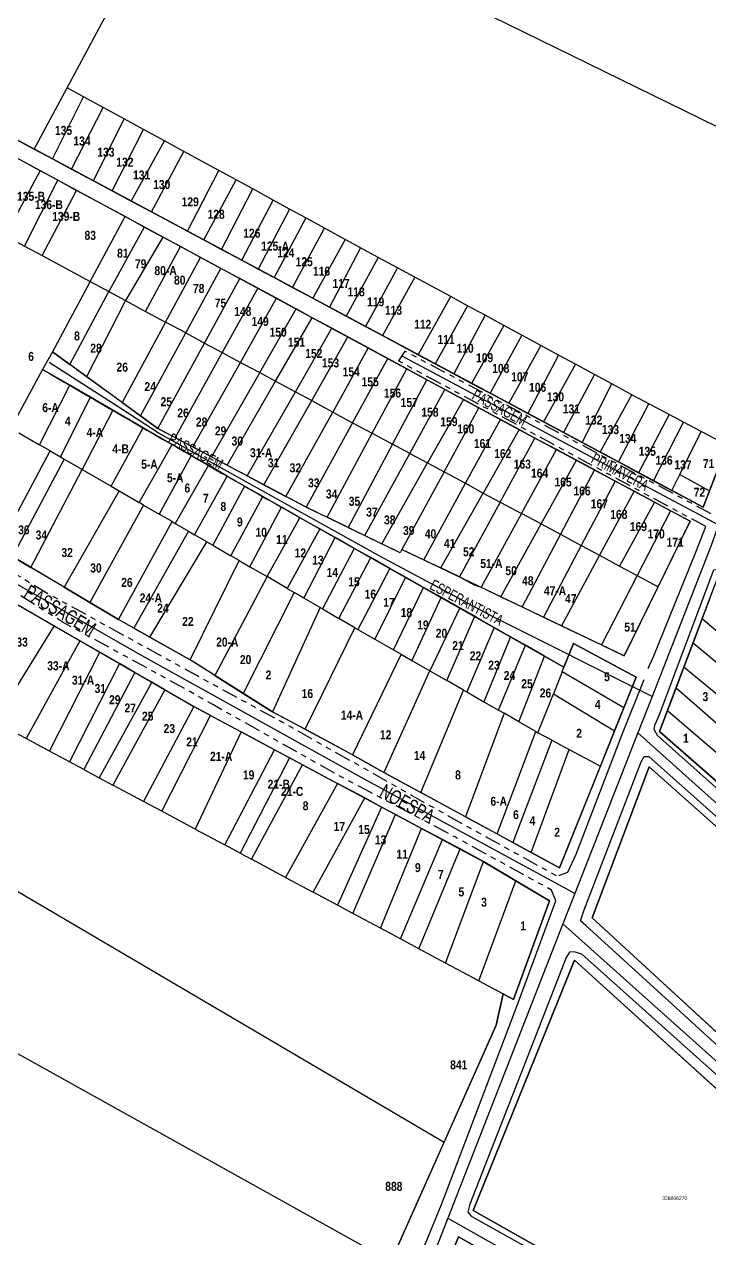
# Model space of a CAD drawing. Extents: x 205316 to 208372, y 4848714 to 4853250.
# Drawn here: x 206643.1 to 206834.3, y 4850883.8 to 4851222.2 of the extents above; entities that cross this region are included whole.
import ezdxf
from ezdxf.enums import TextEntityAlignment as Align

# ---------------------------------------------------------------- set-up
doc = ezdxf.new("R2010")
doc.units = 0
doc.header["$LTSCALE"] = 1.5
doc.header["$MEASUREMENT"] = 0
doc.linetypes.add('TRACO_25', pattern=[8, 3, -1, 1, -1, 1, -1])
for name, color, linetype in [('CD-MALHA-LOTES', 40, 'CONTINUOUS'), ('CD_TXT_QUADRA', 7, 'CONTINUOUS'), ('RU-QUADRAS', 6, 'CONTINUOUS'), ('SV-EIXO-RUA-N-PAV', 6, 'CONTINUOUS'), ('SV-EIXO-RUA-PAV', 20, 'CONTINUOUS'), ('SV-RUA-NAO-PAV-S-GUIA-C-GUIA', 7, 'CONTINUOUS'), ('SV-RUA-PAVIM-S-GUIA-C-GUIA', 7, 'CONTINUOUS'), ('SV-TXT-RUA-N-PAV-S-GUIA-C-GUIA', 7, 'CONTINUOUS'), ('Th_NmrPort', 7, 'CONTINUOUS')]:
    doc.layers.add(name, color=color, linetype=linetype)
doc.styles.add('ARIAL', font='arial.ttf')
doc.styles.add('ROMANS', font='arial.ttf', dxfattribs={"height": 0.2})
doc.styles.get("Standard").update_dxf_attribs({"font": 'swisscbo.ttf'})

msp = doc.modelspace()

# ---------------------------------------------------------------- linework, layer by layer
at = {"layer": 'CD-MALHA-LOTES', "linetype": 'Continuous'}
for p, q in [((206651.06, 4851184.65), (206659.68, 4851202)), ((206659.68, 4851202), (206655.09, 4851204.5)), ((206665.16, 4851199.01), (206659.68, 4851202)), ((206656.33, 4851181.83), (206665.16, 4851199.01)), ((206671.04, 4851195.81), (206665.16, 4851199.01)), ((206662.41, 4851178.58), (206671.04, 4851195.81)), ((206676.41, 4851192.88), (206671.04, 4851195.81)), ((206667.68, 4851175.76), (206676.41, 4851192.88)), ((206682.23, 4851189.71), (206676.41, 4851192.88)), ((206672.99, 4851172.91), (206682.23, 4851189.71)), ((206687.66, 4851186.75), (206682.23, 4851189.71)), ((206645.92, 4851187.4), (206651.06, 4851184.65)), ((206678.59, 4851169.92), (206687.66, 4851186.75)), ((206697.41, 4851181.43), (206687.66, 4851186.75)), ((206647.6, 4851181.36), (206643.03, 4851183.85)), ((206651.06, 4851184.65), (206656.33, 4851181.83)), ((206656.33, 4851181.83), (206662.41, 4851178.58)), ((206688.66, 4851164.53), (206697.41, 4851181.43)), ((206702.2, 4851178.82), (206697.41, 4851181.43)), ((206637.91, 4851163.19), (206647.6, 4851181.36)), ((206643.25, 4851160.32), (206652.46, 4851178.72)), ((206652.46, 4851178.72), (206647.6, 4851181.36)), ((206662.41, 4851178.58), (206667.68, 4851175.76)), ((206693.18, 4851162.11), (206702.2, 4851178.82)), ((206706.84, 4851176.29), (206702.2, 4851178.82)), ((206648.1, 4851157.71), (206657.72, 4851175.86)), ((206671.24, 4851168.58), (206657.72, 4851175.86)), ((206667.68, 4851175.76), (206672.99, 4851172.91)), ((206698.18, 4851159.44), (206706.84, 4851176.29)), ((206712.52, 4851173.2), (206706.84, 4851176.29)), ((206672.99, 4851172.91), (206678.59, 4851169.92)), ((206703.83, 4851156.42), (206712.52, 4851173.2)), ((206717.12, 4851170.69), (206712.52, 4851173.2)), ((206661.54, 4851150.49), (206671.24, 4851168.58)), ((206676.62, 4851165.68), (206671.24, 4851168.58)), ((206678.59, 4851169.92), (206688.66, 4851164.53)), ((206717.12, 4851170.69), (206708.4, 4851153.97)), ((206721.67, 4851168.21), (206712.83, 4851151.6)), ((206721.67, 4851168.21), (206717.12, 4851170.69)), ((206726.89, 4851165.36), (206721.67, 4851168.21)), ((206676.62, 4851165.68), (206666.76, 4851147.68)), ((206681.79, 4851162.89), (206676.62, 4851165.68)), ((206688.66, 4851164.53), (206693.18, 4851162.11)), ((206717.93, 4851148.87), (206726.89, 4851165.36)), ((206732.67, 4851162.22), (206726.89, 4851165.36)), ((206637.91, 4851163.19), (206643.25, 4851160.32)), ((206681.79, 4851162.89), (206671.33, 4851145.23)), ((206686.72, 4851160.23), (206681.79, 4851162.89)), ((206693.18, 4851162.11), (206698.18, 4851159.44)), ((206732.67, 4851162.22), (206723.63, 4851145.82)), ((206736.94, 4851159.9), (206732.67, 4851162.22)), ((206643.25, 4851160.32), (206648.1, 4851157.71)), ((206648.1, 4851157.71), (206661.54, 4851150.49)), ((206676.99, 4851142.18), (206686.72, 4851160.23)), ((206692.32, 4851157.21), (206686.72, 4851160.23)), ((206698.18, 4851159.44), (206703.83, 4851156.42)), ((206736.94, 4851159.9), (206728.24, 4851143.35)), ((206741.88, 4851157.23), (206736.94, 4851159.9)), ((206682.56, 4851139.19), (206692.32, 4851157.21)), ((206698, 4851154.15), (206692.32, 4851157.21)), ((206703.83, 4851156.42), (206708.4, 4851153.97)), ((206741.88, 4851157.23), (206732.91, 4851140.85)), ((206747.23, 4851154.33), (206738.26, 4851137.99)), ((206747.23, 4851154.33), (206741.88, 4851157.23)), ((206752.07, 4851151.71), (206747.23, 4851154.33)), ((206688.19, 4851136.19), (206698, 4851154.15)), ((206693.41, 4851133.36), (206703.26, 4851151.32)), ((206703.26, 4851151.32), (206698, 4851154.15)), ((206708.26, 4851148.62), (206703.26, 4851151.32)), ((206708.4, 4851153.97), (206712.83, 4851151.6)), ((206712.83, 4851151.6), (206717.93, 4851148.87)), ((206752.07, 4851151.71), (206743.04, 4851135.43)), ((206762.06, 4851146.29), (206752.07, 4851151.71)), ((206661.54, 4851150.49), (206651.03, 4851130.89)), ((206655.86, 4851127.37), (206666.76, 4851147.68)), ((206661.54, 4851150.49), (206666.76, 4851147.68)), ((206666.76, 4851147.68), (206671.33, 4851145.23)), ((206708.26, 4851148.62), (206698.33, 4851130.71)), ((206713.46, 4851145.82), (206708.26, 4851148.62)), ((206717.93, 4851148.87), (206723.63, 4851145.82)), ((206671.33, 4851145.23), (206660.45, 4851123.99)), ((206671.33, 4851145.23), (206676.99, 4851142.18)), ((206703.4, 4851127.98), (206713.46, 4851145.82)), ((206723.63, 4851145.82), (206728.24, 4851143.35)), ((206753.01, 4851130.1), (206762.06, 4851146.29)), ((206766.72, 4851143.77), (206762.06, 4851146.29)), ((206676.99, 4851142.18), (206682.56, 4851139.19)), ((206708.81, 4851125.11), (206718.95, 4851142.86)), ((206723.46, 4851140.42), (206718.95, 4851142.86)), ((206728.24, 4851143.35), (206732.91, 4851140.85)), ((206732.91, 4851140.85), (206738.26, 4851137.99)), ((206766.72, 4851143.77), (206757.76, 4851127.55)), ((206771.67, 4851141.09), (206762.92, 4851124.79)), ((206771.67, 4851141.09), (206766.72, 4851143.77)), ((206776.86, 4851138.28), (206771.67, 4851141.09)), ((206682.56, 4851139.19), (206670.43, 4851116.77)), ((206688.19, 4851136.19), (206682.56, 4851139.19)), ((206713.24, 4851122.73), (206723.46, 4851140.42)), ((206718.78, 4851119.76), (206728.95, 4851137.46)), ((206728.95, 4851137.46), (206723.46, 4851140.42)), ((206733.39, 4851135.06), (206728.95, 4851137.46)), ((206738.26, 4851137.99), (206743.04, 4851135.43)), ((206776.86, 4851138.28), (206767.9, 4851122.13)), ((206781.86, 4851135.57), (206776.86, 4851138.28)), ((206675.54, 4851113.04), (206688.19, 4851136.19)), ((206688.19, 4851136.19), (206693.41, 4851133.36)), ((206723.31, 4851117.32), (206733.39, 4851135.06)), ((206739.08, 4851131.98), (206733.39, 4851135.06)), ((206743.04, 4851135.43), (206753.01, 4851130.1)), ((206781.86, 4851135.57), (206773.1, 4851119.35)), ((206787.16, 4851132.7), (206781.86, 4851135.57)), ((206651.03, 4851130.89), (206648.26, 4851126.02)), ((206651.03, 4851130.89), (206655.86, 4851127.37)), ((206680.36, 4851109.57), (206693.41, 4851133.36)), ((206698.33, 4851130.71), (206685.19, 4851107.01)), ((206693.41, 4851133.36), (206698.33, 4851130.71)), ((206698.33, 4851130.71), (206703.4, 4851127.98)), ((206739.08, 4851131.98), (206729.17, 4851114.13)), ((206744.53, 4851129.04), (206739.08, 4851131.98)), ((206787.16, 4851132.7), (206778.26, 4851116.58)), ((206792.17, 4851129.98), (206787.16, 4851132.7)), ((206660.45, 4851123.99), (206655.86, 4851127.37)), ((206690.12, 4851104.4), (206703.4, 4851127.98)), ((206703.4, 4851127.98), (206708.81, 4851125.11)), ((206734.69, 4851111.17), (206744.53, 4851129.04)), ((206749.83, 4851126.18), (206744.53, 4851129.04)), ((206753.01, 4851130.1), (206757.76, 4851127.55)), ((206757.76, 4851127.55), (206762.92, 4851124.79)), ((206792.17, 4851129.98), (206783.56, 4851113.75)), ((206796.86, 4851127.44), (206787.94, 4851111.41)), ((206796.86, 4851127.44), (206792.17, 4851129.98)), ((206802.21, 4851124.55), (206796.86, 4851127.44)), ((206648.26, 4851126.02), (206639.38, 4851109.66)), ((206655.83, 4851121.62), (206648.26, 4851126.02)), ((206670.43, 4851116.77), (206660.45, 4851123.99)), ((206708.81, 4851125.11), (206695.38, 4851101.61)), ((206708.81, 4851125.11), (206713.24, 4851122.73)), ((206740.18, 4851108.21), (206749.83, 4851126.18)), ((206755.42, 4851123.15), (206749.83, 4851126.18)), ((206762.92, 4851124.79), (206767.9, 4851122.13)), ((206802.21, 4851124.55), (206793.54, 4851108.41)), ((206806.98, 4851121.96), (206802.21, 4851124.55)), ((206647.43, 4851105), (206655.83, 4851121.62)), ((206661.65, 4851118.24), (206655.83, 4851121.62)), ((206699.71, 4851099.32), (206713.24, 4851122.73)), ((206713.24, 4851122.73), (206718.78, 4851119.76)), ((206745.86, 4851105.16), (206755.42, 4851123.15)), ((206760.47, 4851120.43), (206755.42, 4851123.15)), ((206767.9, 4851122.13), (206773.1, 4851119.35)), ((206798.71, 4851105.65), (206806.98, 4851121.96)), ((206812.55, 4851118.94), (206806.98, 4851121.96)), ((206653.26, 4851101.63), (206661.65, 4851118.24)), ((206667.84, 4851114.64), (206661.65, 4851118.24)), ((206705.32, 4851096.35), (206718.78, 4851119.76)), ((206709.98, 4851093.88), (206723.31, 4851117.32)), ((206718.78, 4851119.76), (206723.31, 4851117.32)), ((206723.31, 4851117.32), (206729.17, 4851114.13)), ((206750.67, 4851102.57), (206760.47, 4851120.43)), ((206765.6, 4851117.65), (206755.62, 4851099.96)), ((206765.6, 4851117.65), (206760.47, 4851120.43)), ((206769.89, 4851115.33), (206765.6, 4851117.65)), ((206773.1, 4851119.35), (206778.26, 4851116.58)), ((206803.73, 4851102.96), (206812.55, 4851118.94)), ((206817.29, 4851116.45), (206812.55, 4851118.94)), ((206667.84, 4851114.64), (206659.3, 4851098.14)), ((206676.26, 4851109.74), (206667.84, 4851114.64)), ((206670.43, 4851116.77), (206675.54, 4851113.04)), ((206716.12, 4851090.63), (206729.17, 4851114.13)), ((206729.17, 4851114.13), (206734.69, 4851111.17)), ((206760.21, 4851097.5), (206769.89, 4851115.33)), ((206775.94, 4851112.07), (206769.89, 4851115.33)), ((206778.26, 4851116.58), (206783.56, 4851113.75)), ((206783.56, 4851113.75), (206787.94, 4851111.41)), ((206808.83, 4851100.23), (206817.29, 4851116.45)), ((206822.97, 4851113.46), (206817.29, 4851116.45)), ((206675.54, 4851113.04), (206680.36, 4851109.57)), ((206734.69, 4851111.17), (206721.74, 4851087.66)), ((206734.69, 4851111.17), (206740.18, 4851108.21)), ((206766.2, 4851094.28), (206775.94, 4851112.07)), ((206781.17, 4851109.24), (206775.94, 4851112.07)), ((206787.94, 4851111.41), (206793.54, 4851108.41)), ((206822.97, 4851113.46), (206814.48, 4851097.21)), ((206818.61, 4851095), (206827.01, 4851111.33)), ((206827.01, 4851111.33), (206822.97, 4851113.46)), ((206831.9, 4851108.75), (206827.01, 4851111.33)), ((206641.66, 4851108.33), (206647.43, 4851105)), ((206667.39, 4851093.44), (206676.26, 4851109.74)), ((206680.36, 4851109.57), (206685.19, 4851107.01)), ((206685.19, 4851107.01), (206690.12, 4851104.4)), ((206727.61, 4851084.81), (206740.18, 4851108.21)), ((206740.18, 4851108.21), (206745.86, 4851105.16)), ((206781.17, 4851109.24), (206771.13, 4851091.57)), ((206785.55, 4851106.89), (206781.17, 4851109.24)), ((206793.54, 4851108.41), (206798.71, 4851105.65)), ((206825.98, 4851096.73), (206831.9, 4851108.75)), ((206839.2, 4851104.91), (206831.9, 4851108.75)), ((206650.39, 4851103.29), (206647.43, 4851105)), ((206675.19, 4851088.92), (206684.37, 4851105.1)), ((206689.73, 4851102.03), (206684.37, 4851105.1)), ((206695.38, 4851101.61), (206690.12, 4851104.4)), ((206745.86, 4851105.16), (206733.51, 4851081.94)), ((206750.67, 4851102.57), (206745.86, 4851105.16)), ((206775.86, 4851089.03), (206785.55, 4851106.89)), ((206781.8, 4851085.84), (206791.55, 4851103.68)), ((206791.55, 4851103.68), (206785.55, 4851106.89)), ((206797.13, 4851100.7), (206791.55, 4851103.68)), ((206798.71, 4851105.65), (206803.73, 4851102.96)), ((206834.23, 4851092.15), (206839.2, 4851104.91)), ((206635.83, 4851076.22), (206650.39, 4851103.29)), ((206654.29, 4851101.03), (206639.82, 4851073.86)), ((206650.39, 4851103.29), (206653.26, 4851101.63)), ((206653.26, 4851101.63), (206654.29, 4851101.03)), ((206654.29, 4851101.03), (206659.05, 4851098.28)), ((206689.73, 4851102.03), (206680.72, 4851085.71)), ((206694.51, 4851099.29), (206689.73, 4851102.03)), ((206695.38, 4851101.61), (206699.71, 4851099.32)), ((206738.12, 4851079.69), (206750.67, 4851102.57)), ((206750.67, 4851102.57), (206755.62, 4851099.96)), ((206787.3, 4851082.94), (206797.13, 4851100.7)), ((206802.14, 4851098.01), (206797.13, 4851100.7)), ((206803.73, 4851102.96), (206808.83, 4851100.23)), ((206808.83, 4851100.23), (206814.48, 4851097.21)), ((206645.01, 4851070.78), (206659.3, 4851098.14)), ((206659.3, 4851098.14), (206659.05, 4851098.28)), ((206659.3, 4851098.14), (206667.39, 4851093.44)), ((206694.51, 4851099.29), (206685.25, 4851083.09)), ((206699.75, 4851096.3), (206694.51, 4851099.29)), ((206699.71, 4851099.32), (206705.32, 4851096.35)), ((206742.88, 4851077.38), (206755.62, 4851099.96)), ((206760.21, 4851097.5), (206748.48, 4851075.87)), ((206755.62, 4851099.96), (206760.21, 4851097.5)), ((206760.21, 4851097.5), (206766.2, 4851094.28)), ((206802.14, 4851098.01), (206792.65, 4851080.07)), ((206807.94, 4851094.9), (206802.14, 4851098.01)), ((206814.48, 4851097.21), (206818.61, 4851095)), ((206667.39, 4851093.44), (206669.56, 4851092.19)), ((206690.66, 4851079.95), (206699.75, 4851096.3)), ((206704.6, 4851093.52), (206695.71, 4851077.02)), ((206704.6, 4851093.52), (206699.75, 4851096.3)), ((206709.63, 4851090.64), (206704.6, 4851093.52)), ((206705.32, 4851096.35), (206709.98, 4851093.88)), ((206709.98, 4851093.88), (206716.12, 4851090.63)), ((206754.54, 4851072.97), (206766.2, 4851094.28)), ((206766.2, 4851094.28), (206771.13, 4851091.57)), ((206807.94, 4851094.9), (206798.48, 4851076.94)), ((206813.2, 4851092.09), (206807.94, 4851094.9)), ((206818.61, 4851095), (206823.76, 4851092.24)), ((206823.76, 4851092.24), (206825.98, 4851096.73)), ((206825.98, 4851096.73), (206834.23, 4851092.15)), ((206669.56, 4851092.19), (206654.23, 4851065.32)), ((206669.56, 4851092.19), (206675.19, 4851088.92)), ((206700.72, 4851074.11), (206709.63, 4851090.64)), ((206714.89, 4851087.62), (206709.63, 4851090.64)), ((206721.74, 4851087.66), (206716.12, 4851090.63)), ((206759.27, 4851070.71), (206771.13, 4851091.57)), ((206771.13, 4851091.57), (206775.86, 4851089.03)), ((206813.2, 4851092.09), (206803.56, 4851074.21)), ((206818.92, 4851089.02), (206813.2, 4851092.09)), ((206823.76, 4851092.24), (206832.45, 4851087.59)), ((206832.45, 4851087.59), (206834.23, 4851092.15)), ((206676.41, 4851088.21), (206661.39, 4851061.08)), ((206676.41, 4851088.21), (206675.19, 4851088.92)), ((206676.41, 4851088.21), (206680.72, 4851085.71)), ((206706.08, 4851071.01), (206714.89, 4851087.62)), ((206720.01, 4851084.7), (206714.89, 4851087.62)), ((206721.74, 4851087.66), (206727.61, 4851084.81)), ((206775.86, 4851089.03), (206764.55, 4851068.18)), ((206775.86, 4851089.03), (206781.8, 4851085.84)), ((206818.92, 4851089.02), (206809.18, 4851071.19)), ((206823.36, 4851086.64), (206814.04, 4851068.58)), ((206823.36, 4851086.64), (206818.92, 4851089.02)), ((206669.43, 4851056.31), (206684.39, 4851083.59)), ((206684.39, 4851083.59), (206680.72, 4851085.71)), ((206684.39, 4851083.59), (206685.25, 4851083.09)), ((206710.85, 4851068.29), (206720.01, 4851084.7)), ((206725.57, 4851081.56), (206720.01, 4851084.7)), ((206733.51, 4851081.94), (206727.61, 4851084.81)), ((206781.8, 4851085.84), (206770.57, 4851065.3)), ((206787.3, 4851082.94), (206781.8, 4851085.84)), ((206688.97, 4851080.93), (206673.65, 4851053.92)), ((206685.25, 4851083.09), (206688.97, 4851080.93)), ((206688.97, 4851080.93), (206690.66, 4851079.95)), ((206694.04, 4851077.99), (206690.66, 4851079.95)), ((206725.57, 4851081.56), (206716.42, 4851065.01)), ((206729.86, 4851079.14), (206725.57, 4851081.56)), ((206733.51, 4851081.94), (206738.12, 4851079.69)), ((206776.08, 4851062.67), (206787.3, 4851082.94)), ((206792.65, 4851080.07), (206781.96, 4851059.86)), ((206787.3, 4851082.94), (206792.65, 4851080.07)), ((206792.65, 4851080.07), (206798.48, 4851076.94)), ((206678.13, 4851051.4), (206694.04, 4851077.99)), ((206694.04, 4851077.99), (206695.71, 4851077.02)), ((206695.71, 4851077.02), (206700.72, 4851074.11)), ((206721.08, 4851062.31), (206729.86, 4851079.14)), ((206735.18, 4851076.14), (206729.86, 4851079.14)), ((206738.12, 4851079.69), (206742.88, 4851077.38)), ((206747.96, 4851074.91), (206742.88, 4851077.38)), ((206798.48, 4851076.94), (206787.96, 4851056.99)), ((206798.48, 4851076.94), (206803.56, 4851074.21)), ((206639.82, 4851073.86), (206645.01, 4851070.78)), ((206703.04, 4851072.77), (206700.72, 4851074.11)), ((206735.18, 4851076.14), (206726.31, 4851059.27)), ((206730.85, 4851056.64), (206739.75, 4851073.57)), ((206739.75, 4851073.57), (206735.18, 4851076.14)), ((206745.06, 4851070.58), (206739.75, 4851073.57)), ((206748.48, 4851075.87), (206747.96, 4851074.91)), ((206748.48, 4851075.87), (206754.54, 4851072.97)), ((206803.56, 4851074.21), (206792.99, 4851054.58)), ((206803.56, 4851074.21), (206809.18, 4851071.19)), ((206654.23, 4851065.32), (206645.01, 4851070.78)), ((206689.38, 4851045.05), (206703.04, 4851072.77)), ((206703.04, 4851072.77), (206706.08, 4851071.01)), ((206706.08, 4851071.01), (206710.85, 4851068.29)), ((206745.06, 4851070.58), (206736.13, 4851053.58)), ((206749.47, 4851068.1), (206745.06, 4851070.58)), ((206754.54, 4851072.97), (206759.27, 4851070.71)), ((206764.55, 4851068.18), (206759.27, 4851070.71)), ((206809.18, 4851071.19), (206814.04, 4851068.58)), ((206710.85, 4851068.29), (206696.31, 4851040.71)), ((206716.42, 4851065.01), (206710.85, 4851068.29)), ((206749.47, 4851068.1), (206740.91, 4851050.85)), ((206754.51, 4851065.26), (206749.47, 4851068.1)), ((206814.04, 4851068.58), (206804.09, 4851049.28)), ((206814.04, 4851068.58), (206819.88, 4851065.44)), ((206654.23, 4851065.32), (206661.39, 4851061.08)), ((206718.45, 4851063.83), (206704.17, 4851035.75)), ((206716.42, 4851065.01), (206718.45, 4851063.83)), ((206721.08, 4851062.31), (206718.45, 4851063.83)), ((206746.15, 4851047.84), (206754.51, 4851065.26)), ((206759.38, 4851062.51), (206754.51, 4851065.26)), ((206770.57, 4851065.3), (206776.08, 4851062.67)), ((206810.48, 4851046.22), (206819.88, 4851065.44)), ((206651.52, 4851054.5), (206641.92, 4851060.06)), ((206661.39, 4851061.08), (206669.43, 4851056.31)), ((206725.62, 4851059.68), (206712.37, 4851030.63)), ((206725.62, 4851059.68), (206721.08, 4851062.31)), ((206726.31, 4851059.27), (206725.62, 4851059.68)), ((206759.38, 4851062.51), (206751.22, 4851044.94)), ((206764.57, 4851059.59), (206756.23, 4851042.06)), ((206764.57, 4851059.59), (206759.38, 4851062.51)), ((206768.79, 4851057.21), (206764.57, 4851059.59)), ((206776.08, 4851062.67), (206781.96, 4851059.86)), ((206781.96, 4851059.86), (206787.96, 4851056.99)), ((206834.43, 4851062.43), (206832.23, 4851056.62)), ((206673.65, 4851053.92), (206669.43, 4851056.31)), ((206726.31, 4851059.27), (206730.85, 4851056.64)), ((206735.37, 4851054.02), (206730.85, 4851056.64)), ((206761.03, 4851039.31), (206768.79, 4851057.21)), ((206769.29, 4851056.93), (206768.79, 4851057.21)), ((206774.19, 4851054.14), (206769.29, 4851056.93)), ((206787.96, 4851056.99), (206792.99, 4851054.58)), ((206832.23, 4851056.62), (206829.68, 4851049.86)), ((206832.23, 4851056.62), (206852.65, 4851039.01)), ((206634.95, 4851027.75), (206651.52, 4851054.5)), ((206658.67, 4851050.38), (206651.52, 4851054.5)), ((206673.65, 4851053.92), (206678.13, 4851051.4)), ((206721.44, 4851025.75), (206735.37, 4851054.02)), ((206735.37, 4851054.02), (206736.13, 4851053.58)), ((206736.13, 4851053.58), (206740.91, 4851050.85)), ((206774.19, 4851054.14), (206766.54, 4851036.16)), ((206778.75, 4851051.54), (206774.19, 4851054.14)), ((206792.99, 4851054.58), (206804.09, 4851049.28)), ((206658.67, 4851050.38), (206643.63, 4851023.15)), ((206664.19, 4851047.2), (206658.67, 4851050.38)), ((206678.13, 4851051.4), (206689.38, 4851045.05)), ((206740.91, 4851050.85), (206746.15, 4851047.84)), ((206778.75, 4851051.54), (206771.32, 4851033.42)), ((206782.9, 4851049.18), (206778.75, 4851051.54)), ((206829.68, 4851049.86), (206827.11, 4851043.09)), ((206829.68, 4851049.86), (206849.85, 4851032.93)), ((206650.16, 4851019.66), (206664.19, 4851047.2)), ((206669.69, 4851044.02), (206664.19, 4851047.2)), ((206748.23, 4851046.65), (206734.7, 4851018.62)), ((206746.15, 4851047.84), (206748.23, 4851046.65)), ((206748.23, 4851046.65), (206751.22, 4851044.94)), ((206775.4, 4851031.08), (206782.9, 4851049.18)), ((206781.05, 4851027.84), (206788.22, 4851046.15)), ((206788.22, 4851046.15), (206782.9, 4851049.18)), ((206793.65, 4851043.05), (206788.22, 4851046.15)), ((206804.09, 4851049.28), (206810.48, 4851046.22)), ((206669.69, 4851044.02), (206655.75, 4851016.67)), ((206673.98, 4851041.55), (206669.69, 4851044.02)), ((206696.31, 4851040.71), (206689.38, 4851045.05)), ((206751.22, 4851044.94), (206756.23, 4851042.06)), ((206793.14, 4851041.76), (206793.65, 4851043.05)), ((206827.11, 4851043.09), (206824.9, 4851037.25)), ((206846.97, 4851026.66), (206827.11, 4851043.09)), ((206673.98, 4851041.55), (206659.72, 4851014.55)), ((206678.67, 4851038.85), (206673.98, 4851041.55)), ((206696.31, 4851040.71), (206704.17, 4851035.75)), ((206756.23, 4851042.06), (206761.03, 4851039.31)), ((206765.64, 4851036.67), (206761.03, 4851039.31)), ((206793.14, 4851041.76), (206790.71, 4851035.65)), ((206810.35, 4851031.7), (206793.14, 4851041.76)), ((206678.67, 4851038.85), (206664.03, 4851012.25)), ((206682.36, 4851036.72), (206667.85, 4851010.21)), ((206682.36, 4851036.72), (206678.67, 4851038.85)), ((206690.43, 4851032.07), (206682.36, 4851036.72)), ((206753.77, 4851008.11), (206765.64, 4851036.67)), ((206765.64, 4851036.67), (206766.54, 4851036.16)), ((206766.54, 4851036.16), (206771.32, 4851033.42)), ((206824.9, 4851037.25), (206822.54, 4851031)), ((206824.9, 4851037.25), (206844.14, 4851020.52)), ((206704.17, 4851035.75), (206711.93, 4851030.86)), ((206771.32, 4851033.42), (206775.4, 4851031.08)), ((206786.39, 4851024.79), (206790.71, 4851035.65)), ((206790.71, 4851035.65), (206807.78, 4851025.31)), ((206557.76, 4851029.56), (206760.21, 4850910.73)), ((206690.43, 4851032.07), (206676.38, 4851005.65)), ((206681.55, 4851002.88), (206695.08, 4851029.58)), ((206695.08, 4851029.58), (206690.43, 4851032.07)), ((206695.08, 4851029.58), (206703.63, 4851025.01)), ((206711.93, 4851030.86), (206712.37, 4851030.63)), ((206712.37, 4851030.63), (206721.44, 4851025.75)), ((206776.95, 4851030.19), (206766.21, 4851001.34)), ((206775.4, 4851031.08), (206776.95, 4851030.19)), ((206781.05, 4851027.84), (206776.95, 4851030.19)), ((206807.78, 4851025.31), (206810.35, 4851031.7)), ((206822.54, 4851031), (206841.46, 4851014.7)), ((206643.63, 4851023.15), (206634.95, 4851027.75)), ((206734.7, 4851018.62), (206721.44, 4851025.75)), ((206785.82, 4851025.12), (206781.05, 4851027.84)), ((206650.16, 4851019.66), (206643.63, 4851023.15)), ((206703.63, 4851025.01), (206690.82, 4850997.93)), ((206712.96, 4851020.03), (206703.63, 4851025.01)), ((206774.99, 4850996.56), (206785.82, 4851025.12)), ((206790.3, 4851022.68), (206779.39, 4850994.17)), ((206785.82, 4851025.12), (206786.39, 4851024.79)), ((206790.3, 4851022.68), (206786.39, 4851024.79)), ((206790.3, 4851022.68), (206795.15, 4851020.08)), ((206803.8, 4851015.44), (206807.78, 4851025.31)), ((206655.75, 4851016.67), (206650.16, 4851019.66)), ((206699.04, 4850993.53), (206712.96, 4851020.03)), ((206717.12, 4851017.8), (206712.96, 4851020.03)), ((206784.53, 4850991.37), (206795.15, 4851020.08)), ((206795.15, 4851020.08), (206803.8, 4851015.44)), ((206659.72, 4851014.55), (206655.75, 4851016.67)), ((206717.12, 4851017.8), (206703.33, 4850991.24)), ((206706.52, 4850989.53), (206720.77, 4851015.85)), ((206720.77, 4851015.85), (206717.12, 4851017.8)), ((206720.77, 4851015.85), (206730.46, 4851010.67)), ((206734.7, 4851018.62), (206742.77, 4851014.09)), ((206659.72, 4851014.55), (206664.03, 4851012.25)), ((206664.03, 4851012.25), (206667.85, 4851010.21)), ((206742.77, 4851014.09), (206743.45, 4851013.72)), ((206743.45, 4851013.72), (206753.77, 4851008.11)), ((206792.38, 4850987.1), (206803.8, 4851015.44)), ((206817.42, 4851015.23), (206801.51, 4850973.23)), ((206906.11, 4850936.49), (206817.42, 4851015.23)), ((206676.38, 4851005.65), (206667.85, 4851010.21)), ((206730.46, 4851010.67), (206716.02, 4850984.46)), ((206738.11, 4851006.59), (206730.46, 4851010.67)), ((206681.55, 4851002.88), (206676.38, 4851005.65)), ((206723.72, 4850980.34), (206738.11, 4851006.59)), ((206742.8, 4851004.08), (206738.11, 4851006.59)), ((206766.21, 4851001.34), (206753.77, 4851008.11)), ((206690.82, 4850997.93), (206681.55, 4851002.88)), ((206742.8, 4851004.08), (206730.52, 4850976.71)), ((206734.73, 4850974.45), (206746.63, 4851002.03)), ((206746.63, 4851002.03), (206742.8, 4851004.08)), ((206753.94, 4850998.12), (206746.63, 4851002.03)), ((206766.21, 4851001.34), (206774.99, 4850996.56)), ((206690.82, 4850997.93), (206699.04, 4850993.53)), ((206742.45, 4850970.33), (206753.94, 4850998.12)), ((206759.81, 4850994.99), (206753.94, 4850998.12)), ((206774.99, 4850996.56), (206779.39, 4850994.17)), ((206703.33, 4850991.24), (206699.04, 4850993.53)), ((206748.04, 4850967.34), (206759.81, 4850994.99)), ((206753.22, 4850964.57), (206764.66, 4850992.4)), ((206764.66, 4850992.4), (206759.81, 4850994.99)), ((206771.23, 4850988.88), (206764.66, 4850992.4)), ((206779.39, 4850994.17), (206784.53, 4850991.37)), ((206703.33, 4850991.24), (206706.52, 4850989.53)), ((206716.02, 4850984.46), (206706.52, 4850989.53)), ((206760.64, 4850960.61), (206771.23, 4850988.88)), ((206780.22, 4850983.51), (206771.23, 4850988.88)), ((206784.53, 4850991.37), (206792.38, 4850987.1)), ((206716.02, 4850984.46), (206723.72, 4850980.34)), ((206769.88, 4850955.66), (206780.22, 4850983.51)), ((206730.52, 4850976.71), (206723.72, 4850980.34)), ((206734.73, 4850974.45), (206730.52, 4850976.71)), ((206742.45, 4850970.33), (206734.73, 4850974.45)), ((206801.51, 4850973.23), (206886.42, 4850895.14)), ((206748.04, 4850967.34), (206742.45, 4850970.33)), ((206753.22, 4850964.57), (206748.04, 4850967.34)), ((206760.64, 4850960.61), (206753.22, 4850964.57)), ((206769.88, 4850955.66), (206760.64, 4850960.61)), ((206796.61, 4850961.37), (206768.32, 4850891.69)), ((206876.3, 4850889.25), (206796.61, 4850961.37)), ((206769.88, 4850955.66), (206776.72, 4850952.01)), ((206745.38, 4850877.42), (206626.85, 4850943.3)), ((206768.32, 4850891.69), (206856.72, 4850841.88))]:
    msp.add_line(p, q, dxfattribs=at)
at = {"layer": 'CD-MALHA-LOTES', "linetype": 'Continuous', "flags": 128}
for points in [[(206655.09, 4851204.5), (206688.21, 4851266.27)], [(206688.21, 4851266.27), (206867.79, 4851178.29)], [(206645.92, 4851187.4), (206655.09, 4851204.5)], [(206630.49, 4851190.67), (206632.54, 4851194.56), (206645.92, 4851187.4)], [(206657.72, 4851175.86), (206657.46, 4851176), (206652.46, 4851178.72)], [(206718.95, 4851142.86), (206718.71, 4851142.99), (206713.46, 4851145.82)], [(206684.37, 4851105.1), (206676.44, 4851109.64), (206676.26, 4851109.74)], [(206819.88, 4851065.44), (206828.82, 4851083.72), (206823.36, 4851086.64)], [(206764.55, 4851068.18), (206768.59, 4851066), (206770.57, 4851065.3)], [(206810.35, 4851031.7), (206813.8, 4851040.26), (206796.28, 4851049.66), (206793.65, 4851043.05)], [(206756.23, 4851042.06), (206756.15, 4851041.89), (206743.45, 4851013.72)], [(206822.54, 4851031), (206820.3, 4851025.09), (206838.81, 4851008.94)], [(206776.72, 4850952.01), (206779.6, 4850950.47), (206789.61, 4850977.91), (206780.22, 4850983.51)], [(206760.21, 4850910.73), (206774.74, 4850943.32), (206776.72, 4850952.01)], [(206745.38, 4850877.42), (206745.54, 4850877.84), (206760.21, 4850910.73)], [(206834.65, 4850790.71), (206854.04, 4850833.9), (206764.27, 4850884.28), (206746.52, 4850840.63)]]:
    msp.add_lwpolyline(points, dxfattribs=at)
at = {"layer": 'RU-QUADRAS', "linetype": 'Continuous'}
for points in [[(206955.66, 4851403.99), (206832.45, 4851087.59), (206632.54, 4851194.56)], [(206634.2, 4851064.53), (206669.69, 4851044.02), (206690.43, 4851032.07), (206771.13, 4850988.94), (206789.61, 4850977.91), (206779.6, 4850950.47), (206776.72, 4850952.01), (206774.74, 4850943.32), (206745.46, 4850877.63)]]:
    msp.add_lwpolyline(points, dxfattribs=at)
msp.add_lwpolyline([(206630.49, 4851190.67), (206781.06, 4851109.3), (206828.82, 4851083.72), (206810.48, 4851046.22), (206748.48, 4851075.87), (206747.96, 4851074.91), (206721.74, 4851087.66), (206680.36, 4851109.57), (206651.03, 4851130.89), (206648.26, 4851126.02, 0.003307), (206714.89, 4851087.62), (206793.65, 4851043.05), (206796.28, 4851049.66), (206813.8, 4851040.26), (206792.38, 4850987.1), (206743.45, 4851013.72), (206734.7, 4851018.62), (206712.37, 4851030.63), (206689.83, 4851044.8), (206669.43, 4851056.31), (206622.77, 4851083.97)], format="xyb", dxfattribs=at)
for points in [[(206820.3, 4851025.09), (206836.94, 4851069.05), (206928.18, 4850987.31), (206910.02, 4850946.81)], [(206801.51, 4850973.23), (206817.42, 4851015.23), (206906.11, 4850936.49), (206886.42, 4850895.14)], [(206768.32, 4850891.69), (206796.61, 4850961.37), (206876.3, 4850889.25), (206856.72, 4850841.88)], [(206746.52, 4850840.63), (206764.27, 4850884.28), (206854.04, 4850833.9), (206834.65, 4850790.71)]]:
    msp.add_lwpolyline(points, close=True, dxfattribs=at)
at = {"layer": 'SV-EIXO-RUA-N-PAV', "flags": 128}
for points in [[(206818.21, 4851034.83), (206773.57, 4851057.23), (206742.09, 4851074.11), (206680.74, 4851108.14), (206670.63, 4851114.75), (206650.08, 4851127.91)], [(206748.41, 4851129.76), (206836.72, 4851082.73)], [(206796.66, 4850979.99), (206737.5, 4851012.14), (206675.2, 4851046.65), (206640.4, 4851066.54), (206611.44, 4851084.38), (206575.73, 4851104.17)]]:
    msp.add_lwpolyline(points, dxfattribs=at)
at = {"layer": 'SV-EIXO-RUA-PAV', "flags": 128}
for points in [[(206901.21, 4851244.55), (206890.67, 4851217.89), (206887.11, 4851208.87), (206867.85, 4851159.11), (206864.68, 4851150.5), (206861.36, 4851142.86), (206855.55, 4851130.15), (206836.72, 4851082.73), (206834.72, 4851076.9), (206818.21, 4851034.83), (206814.24, 4851024.73), (206796.66, 4850979.99), (206793.36, 4850971.54), (206761.25, 4850889.48), (206741.36, 4850838.6)], [(206814.24, 4851024.73), (206912.08, 4850937.25), (206955.55, 4850898.38)], [(206793.36, 4850971.54), (206886.22, 4850888.48), (206955.54, 4850826.48)], [(206761.25, 4850889.48), (206858.34, 4850834.73), (206955.54, 4850779.91)]]:
    msp.add_lwpolyline(points, dxfattribs=at)
at = {"layer": 'SV-RUA-NAO-PAV-S-GUIA-C-GUIA', "linetype": 'TRACO_25', "flags": 128}
for points in [[(206834.67, 4851085.81), (206749.25, 4851131.11), (206747.49, 4851128.36)], [(206833.23, 4851082.2), (206747.49, 4851128.36)], [(206791.42, 4850977.93), (206790.14, 4850980.94), (206763.18, 4850995.79), (206738.43, 4851008.82), (206731.49, 4851012.48), (206695.7, 4851032.63), (206689.53, 4851036.16), (206653.98, 4851055.52), (206610.55, 4851082.71), (206574.33, 4851101.75), (206577.04, 4851106.42), (206612.63, 4851086.08), (206650.05, 4851063.38), (206696.52, 4851037.87), (206714.34, 4851028.16), (206739.16, 4851014.15), (206761.37, 4851001.61), (206792.41, 4850984.47)]]:
    msp.add_lwpolyline(points, dxfattribs=at)
at = {"layer": 'SV-RUA-PAVIM-S-GUIA-C-GUIA', "flags": 128}
for points in [[(206817.12, 4851042.67), (206818.71, 4851046.24), (206830.39, 4851075.08), (206833.23, 4851082.2)], [(206815.96, 4851039.5), (206809.72, 4851024), (206796.95, 4850990.89), (206794.67, 4850985.81), (206792.11, 4850984.88)], [(206707.3, 4850762.03), (206718.07, 4850789.36), (206739.07, 4850841.55), (206750.27, 4850870.84), (206751.62, 4850874.13), (206759.51, 4850893.35), (206780.62, 4850948.76), (206791.42, 4850977.93)], [(206873.7, 4850877.26), (206878.4, 4850887.99), (206879.27, 4850890.03), (206878.42, 4850891.29), (206841.19, 4850924.96), (206798.64, 4850963.07), (206796.49, 4850963.73), (206795.19, 4850963.59), (206794.23, 4850962.14), (206781.61, 4850929.76), (206767.37, 4850893.44), (206766.8, 4850891.19), (206767.75, 4850890.03), (206812.39, 4850865.17), (206855.53, 4850840.47), (206856.01, 4850840.21), (206856.87, 4850840.23), (206857.63, 4850840.53), (206857.84, 4850841.06), (206873.74, 4850877.35)]]:
    msp.add_lwpolyline(points, dxfattribs=at)
for points in [[(206819.14, 4851027.28), (206820.31, 4851029.82), (206835.43, 4851070.16), (206838.23, 4851070.69), (206887.99, 4851025.91), (206928.91, 4850990.26), (206931.09, 4850987.59), (206930.93, 4850985.89), (206912.01, 4850945.73), (206911.4, 4850944.43), (206910.15, 4850944.19), (206872.47, 4850977.13), (206819.72, 4851024.02), (206818.78, 4851025.68), (206819.09, 4851027.28)], [(206889.18, 4850896.14), (206888.54, 4850895.11), (206887.08, 4850893.94), (206884.92, 4850894.22), (206841.97, 4850932.59), (206799.72, 4850971.06), (206798.28, 4850972.37), (206799.25, 4850975.47), (206815.22, 4851016.65), (206816.03, 4851018.15), (206817.33, 4851018.19), (206848.45, 4850990.45), (206886.13, 4850956.57), (206907.35, 4850937.51), (206907.74, 4850935.85)]]:
    msp.add_lwpolyline(points, close=True, dxfattribs=at)

# ---------------------------------------------------------------- texts
at = {"layer": 'CD_TXT_QUADRA', "color": 7, "linetype": 'Continuous', "style": 'ROMANS'}
msp.add_text('328866270', height=1, dxfattribs=at).set_placement((206824.55, 4850895.08), align=Align.MIDDLE)
at = {"layer": 'SV-TXT-RUA-N-PAV-S-GUIA-C-GUIA', "style": 'ARIAL', "width": 0.7}
for s, height, rotation, p in [('PASSAGEM                          PRIMAVERA', 3, 332, (206767.71, 4851117.89)), ('PASSAGEM', 3, 332, (206683.02, 4851105.74)), ('ESPERANTISTA', 3, 332, (206755.95, 4851064.96)), ('PASSAGEM', 4, 329, (206642.72, 4851062.79)), ('NOESPA', 4, 331, (206741.88, 4851007.17))]:
    msp.add_text(s, height=height, rotation=rotation, dxfattribs=at).set_placement(p)
at = {"layer": 'Th_NmrPort', "color": 1}
for s, p in [('135', (206651.71, 4851192.62)), ('134', (206656.84, 4851189.67)), ('133', (206663.53, 4851186.56)), ('132', (206668.82, 4851183.76)), ('131', (206673.49, 4851180.19)), ('130', (206679.09, 4851177.54)), ('135-B', (206641.13, 4851174.25)), ('136-B', (206646.11, 4851171.92)), ('129', (206687.03, 4851172.72)), ('139-B', (206650.93, 4851168.65)), ('128', (206694.25, 4851169.24)), ('83', (206659.95, 4851163.37)), ('126', (206704.21, 4851163.96)), ('125-A', (206709.19, 4851160.38)), ('81', (206669.03, 4851158.39)), ('124', (206713.7, 4851158.52)), ('79', (206674.01, 4851155.44)), ('80-A', (206679.45, 4851153.54)), ('125', (206718.83, 4851156.03)), ('116', (206723.66, 4851153.39)), ('80', (206684.9, 4851150.9)), ('117', (206729.1, 4851149.97)), ('78', (206690.19, 4851148.57)), ('118', (206733.3, 4851147.63)), ('75', (206696.26, 4851144.52)), ('119', (206738.75, 4851144.83)), ('148', (206701.7, 4851142.19)), ('113', (206743.73, 4851142.5)), ('149', (206706.53, 4851139.39)), ('150', (206711.54, 4851136.38)), ('112', (206751.87, 4851138.59)), ('8', (206657.05, 4851135.35)), ('151', (206716.68, 4851133.58)), ('111', (206758.4, 4851134.39)), ('6', (206644.24, 4851129.63)), ('28', (206661.56, 4851131.93)), ('152', (206721.5, 4851130.47)), ('110', (206763.69, 4851131.9)), ('26', (206668.87, 4851126.65)), ('153', (206726.17, 4851127.83)), ('109', (206769.14, 4851129.26)), ('108', (206773.65, 4851126.3)), ('154', (206731.93, 4851125.34)), ('107', (206778.94, 4851123.97)), ('24', (206676.65, 4851121.21)), ('155', (206737.22, 4851122.54)), ('156', (206743.44, 4851119.43)), ('106', (206783.92, 4851121.02)), ('25', (206681.16, 4851117.01)), ('157', (206748.11, 4851116.79)), ('130', (206788.9, 4851118.38)), ('6-A', (206648.16, 4851115.36)), ('26', (206685.83, 4851113.9)), ('158', (206753.9, 4851114.09)), ('131', (206793.34, 4851115.01)), ('4', (206654.48, 4851111.63)), ('28', (206691.01, 4851111.35)), ('159', (206759.19, 4851111.44)), ('160', (206763.86, 4851109.42)), ('132', (206799.57, 4851111.9)), ('133', (206804.23, 4851109.25)), ('4-A', (206660.52, 4851108.47)), ('29', (206696.3, 4851108.86)), ('30', (206700.96, 4851106.06)), ('134', (206809.06, 4851106.77)), ('4-B', (206667.7, 4851103.88)), ('31-A', (206706.1, 4851102.8)), ('161', (206768.53, 4851105.38)), ('162', (206774.2, 4851102.57)), ('135', (206814.5, 4851103.19)), ('5-A', (206675.74, 4851099.57)), ('31', (206711.08, 4851100)), ('163', (206779.65, 4851099.62)), ('136', (206819.17, 4851100.7)), ('137', (206824.46, 4851099.46)), ('71', (206832.4, 4851099.77)), ('5-A', (206682.92, 4851095.84)), ('32', (206717.15, 4851098.6)), ('164', (206784.47, 4851097.13)), ('6', (206687.81, 4851092.97)), ('33', (206722.28, 4851094.4)), ('165', (206791.01, 4851094.64)), ('166', (206796.3, 4851092.15)), ('7', (206692.98, 4851090.1)), ('34', (206727.26, 4851091.3)), ('35', (206733.64, 4851089.27)), ('72', (206829.84, 4851091.77)), ('8', (206697.86, 4851087.8)), ('37', (206738.5, 4851086.26)), ('167', (206801.12, 4851088.58)), ('168', (206806.57, 4851085.62)), ('9', (206702.46, 4851083.5)), ('38', (206743.48, 4851084.08)), ('169', (206812.01, 4851082.2)), ('36', (206641.43, 4851081.3)), ('34', (206646.32, 4851079.87)), ('10', (206707.63, 4851080.63)), ('11', (206713.37, 4851078.62)), ('39', (206748.77, 4851081.13)), ('40', (206754.84, 4851080.2)), ('170', (206816.99, 4851080.18)), ('41', (206760.2, 4851077.54)), ('52', (206765.49, 4851075.21)), ('171', (206822.28, 4851077.85)), ('32', (206653.5, 4851074.99)), ('12', (206718.54, 4851074.89)), ('13', (206723.43, 4851072.88)), ('51-A', (206770.31, 4851071.94)), ('30', (206661.54, 4851070.68)), ('14', (206727.45, 4851069.43)), ('50', (206777.32, 4851069.92)), ('26', (206670.16, 4851066.66)), ('15', (206733.48, 4851066.85)), ('48', (206781.98, 4851067.12)), ('24-A', (206675.33, 4851062.36)), ('16', (206738.08, 4851063.41)), ('47-A', (206788.05, 4851064.33)), ('47', (206793.97, 4851062.15)), ('24', (206680.21, 4851059.49)), ('17', (206743.25, 4851061.11)), ('22', (206687.18, 4851055.78)), ('18', (206748.13, 4851058.24)), ('19', (206752.73, 4851054.8)), ('20', (206757.9, 4851052.5)), ('51', (206810.46, 4851054.22)), ('33', (206640.93, 4851050.04)), ('20-A', (206696.66, 4851050.04)), ('21', (206762.49, 4851049.06)), ('20', (206703.27, 4851045.16)), ('22', (206767.38, 4851046.19)), ('33-A', (206649.55, 4851043.44)), ('23', (206772.55, 4851043.6)), ('31-A', (206656.44, 4851039.42)), ('2', (206710.45, 4851040.86)), ('24', (206776.86, 4851040.73)), ('25', (206781.74, 4851038.44)), ('5', (206804.85, 4851040.39)), ('31', (206662.76, 4851037.13)), ('16', (206720.5, 4851035.69)), ('26', (206786.91, 4851035.85)), ('3', (206832.29, 4851034.83)), ('29', (206666.79, 4851033.97)), ('27', (206671.09, 4851031.67)), ('4', (206802.26, 4851032.65)), ('25', (206675.98, 4851029.38)), ('14-A', (206731.42, 4851029.67)), ('23', (206682.01, 4851025.93)), ('2', (206797.09, 4851024.61)), ('21', (206688.33, 4851022.2)), ('12', (206742.33, 4851024.21)), ('1', (206826.87, 4851023.26)), ('21-A', (206694.94, 4851018.19)), ('14', (206751.81, 4851018.47)), ('19', (206704.13, 4851013.02)), ('8', (206763.3, 4851013.02)), ('21-B', (206711.02, 4851010.44)), ('21-C', (206714.76, 4851008.43)), ('8', (206720.79, 4851004.41)), ('6-A', (206773.15, 4851005.68)), ('6', (206779.47, 4851001.95)), ('17', (206729.41, 4850998.67)), ('15', (206736.3, 4850997.81)), ('4', (206784.06, 4851000.23)), ('13', (206740.9, 4850994.94)), ('2', (206790.96, 4850997.07)), ('11', (206746.93, 4850990.92)), ('9', (206752.1, 4850987.19)), ('7', (206758.5, 4850985.3)), ('5', (206764.24, 4850980.42)), ('3', (206770.56, 4850977.55)), ('1', (206781.48, 4850970.95)), ('841', (206761.92, 4850932.24)), ('888', (206743.82, 4850898.37))]:
    msp.add_text(s, height=2.5, dxfattribs=at).set_placement(p, align=Align.MIDDLE_LEFT)

doc.saveas('drawing.dxf')
